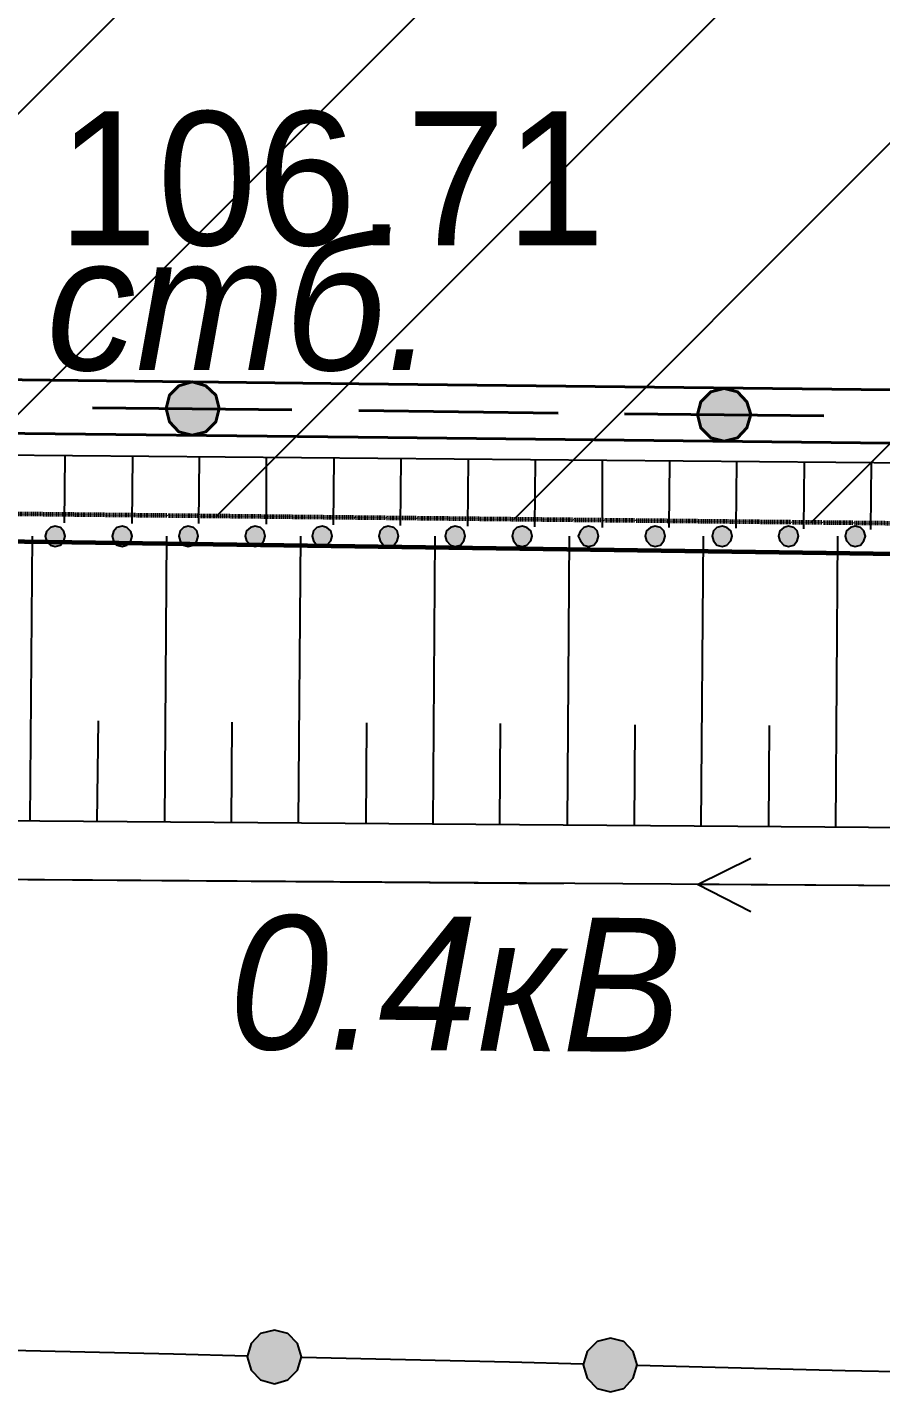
# Model space of a CAD drawing. Header units: millimetres. Extents: x 172667 to 1873135, y -274708 to 168495.
# Drawn here: x 1831713 to 1838091, y 1350 to 11543 of the extents above; entities that cross this region are included whole.
import ezdxf
from ezdxf.enums import TextEntityAlignment as Align

# ---------------------------------------------------------------- set-up
doc = ezdxf.new("R2010")
doc.units = ezdxf.units.MM
doc.linetypes.add('линия_сгиба', pattern=[1.25, 0.5, -0.25, 0, -0.25, 0, -0.25])
doc.layers.add('017 ОТВОД', color=7, linetype='13.Граница отвода', lineweight=70)
doc.layers.add('_ТОПО', color=253, linetype='Continuous')
doc.styles.add('8', font='', dxfattribs={"height": 0.000909972})
doc.styles.add('9', font='', dxfattribs={"height": 0.000909972})
doc.styles.add('F2', font='', dxfattribs={"height": 0.000909972})
doc.styles.get('8').set_extended_font_data('D431', italic=True)
doc.styles.get('9').set_extended_font_data('D431', italic=True)
doc.styles.get('F2').set_extended_font_data('D431')
doc.linetypes.add('13.Граница отвода', pattern='A,20,[14,SHAPES,S=0.01,R=0,X=0,Y=0],-2.5', length=22.5)

msp = doc.modelspace()

# ---------------------------------------------------------------- hatches: boundary and pattern name
h = msp.add_hatch()
h.set_pattern_fill('ANSI31', color=30, scale=500)
h.paths.add_polyline_path([(1815477.8, 83886.2), (1850035.1, 83412.2), (1849138.2, 7719.4), (1815477.8, 8078.9)])
at = {"layer": '_ТОПО', "linetype": 'ByBlock', "lineweight": 40}
for points in [[(1832946.2, 8495.1), (1833046.2, 8520.1), (1833121.2, 8595.1), (1833146.2, 8695.1), (1833121.2, 8795.1), (1833046.2, 8865.1), (1832946.2, 8895.1), (1832846.2, 8865.1), (1832776.2, 8795.1), (1832751.2, 8695.1), (1832776.2, 8595.1), (1832846.2, 8520.1)], [(1836921.2, 8450.1), (1837021.2, 8475.1), (1837091.2, 8550.1), (1837121.2, 8650.1), (1837091.2, 8745.1), (1837021.2, 8820.1), (1836921.2, 8845.1), (1836821.2, 8820.1), (1836746.2, 8745.1), (1836721.2, 8650.1), (1836746.2, 8550.1), (1836821.2, 8475.1)]]:
    msp.add_hatch(color=7, dxfattribs=at).paths.add_polyline_path(points)
at = {"layer": '_ТОПО', "linetype": 'ByBlock', "lineweight": -2}
for points in [[(1831921.2, 7665.1), (1831961.2, 7675.1), (1831986.2, 7705.1), (1831996.2, 7740.1), (1831986.2, 7775.1), (1831961.2, 7805.1), (1831921.2, 7815.1), (1831886.2, 7805.1), (1831856.2, 7775.1), (1831846.2, 7740.1), (1831856.2, 7705.1), (1831886.2, 7675.1)], [(1832421.2, 7665.1), (1832456.2, 7675.1), (1832486.2, 7705.1), (1832496.2, 7740.1), (1832486.2, 7775.1), (1832456.2, 7805.1), (1832421.2, 7815.1), (1832381.2, 7805.1), (1832356.2, 7775.1), (1832346.2, 7740.1), (1832356.2, 7705.1), (1832381.2, 7675.1)], [(1832916.2, 7665.1), (1832956.2, 7675.1), (1832981.2, 7705.1), (1832991.2, 7740.1), (1832981.2, 7780.1), (1832956.2, 7805.1), (1832916.2, 7815.1), (1832881.2, 7805.1), (1832856.2, 7780.1), (1832846.2, 7740.1), (1832856.2, 7705.1), (1832881.2, 7675.1)], [(1833416.2, 7665.1), (1833456.2, 7675.1), (1833481.2, 7705.1), (1833491.2, 7740.1), (1833481.2, 7780.1), (1833456.2, 7805.1), (1833416.2, 7815.1), (1833381.2, 7805.1), (1833351.2, 7780.1), (1833341.2, 7740.1), (1833351.2, 7705.1), (1833381.2, 7675.1)], [(1833916.2, 7665.1), (1833951.2, 7675.1), (1833981.2, 7705.1), (1833991.2, 7740.1), (1833981.2, 7780.1), (1833951.2, 7805.1), (1833916.2, 7815.1), (1833876.2, 7805.1), (1833851.2, 7780.1), (1833841.2, 7740.1), (1833851.2, 7705.1), (1833876.2, 7675.1)], [(1834411.2, 7665.1), (1834451.2, 7675.1), (1834476.2, 7705.1), (1834486.2, 7740.1), (1834476.2, 7780.1), (1834451.2, 7805.1), (1834411.2, 7815.1), (1834376.2, 7805.1), (1834351.2, 7780.1), (1834341.2, 7740.1), (1834351.2, 7705.1), (1834376.2, 7675.1)], [(1834911.2, 7665.1), (1834951.2, 7675.1), (1834976.2, 7705.1), (1834986.2, 7740.1), (1834976.2, 7780.1), (1834951.2, 7805.1), (1834911.2, 7815.1), (1834876.2, 7805.1), (1834846.2, 7780.1), (1834836.2, 7740.1), (1834846.2, 7705.1), (1834876.2, 7675.1)], [(1835411.2, 7665.1), (1835446.2, 7675.1), (1835476.2, 7705.1), (1835486.2, 7740.1), (1835476.2, 7780.1), (1835446.2, 7805.1), (1835411.2, 7815.1), (1835371.2, 7805.1), (1835346.2, 7780.1), (1835336.2, 7740.1), (1835346.2, 7705.1), (1835371.2, 7675.1)], [(1835906.2, 7665.1), (1835946.2, 7675.1), (1835971.2, 7705.1), (1835981.2, 7740.1), (1835971.2, 7780.1), (1835946.2, 7805.1), (1835906.2, 7815.1), (1835871.2, 7805.1), (1835846.2, 7780.1), (1835831.2, 7740.1), (1835846.2, 7705.1), (1835871.2, 7675.1)], [(1836406.2, 7665.1), (1836446.2, 7675.1), (1836471.2, 7705.1), (1836481.2, 7740.1), (1836471.2, 7780.1), (1836446.2, 7805.1), (1836406.2, 7815.1), (1836371.2, 7805.1), (1836341.2, 7780.1), (1836331.2, 7740.1), (1836341.2, 7705.1), (1836371.2, 7675.1)], [(1836906.2, 7665.1), (1836941.2, 7675.1), (1836971.2, 7705.1), (1836981.2, 7740.1), (1836971.2, 7780.1), (1836941.2, 7805.1), (1836906.2, 7815.1), (1836866.2, 7805.1), (1836841.2, 7780.1), (1836831.2, 7740.1), (1836841.2, 7705.1), (1836866.2, 7675.1)], [(1837401.2, 7665.1), (1837441.2, 7675.1), (1837466.2, 7705.1), (1837476.2, 7740.1), (1837466.2, 7780.1), (1837441.2, 7805.1), (1837401.2, 7815.1), (1837366.2, 7805.1), (1837336.2, 7780.1), (1837326.2, 7740.1), (1837336.2, 7705.1), (1837366.2, 7675.1)], [(1837901.2, 7665.1), (1837941.2, 7675.1), (1837966.2, 7705.1), (1837976.2, 7740.1), (1837966.2, 7780.1), (1837941.2, 7805.1), (1837901.2, 7815.1), (1837866.2, 7805.1), (1837836.2, 7780.1), (1837826.2, 7740.1), (1837836.2, 7705.1), (1837866.2, 7675.1)], [(1833561.2, 1410.1), (1833661.2, 1440.1), (1833731.2, 1510.1), (1833761.2, 1610.1), (1833731.2, 1710.1), (1833661.2, 1785.1), (1833561.2, 1810.1), (1833456.2, 1785.1), (1833386.2, 1710.1), (1833356.2, 1610.1), (1833386.2, 1510.1), (1833456.2, 1440.1)], [(1836071.2, 1350.1), (1836171.2, 1375.1), (1836241.2, 1450.1), (1836271.2, 1550.1), (1836241.2, 1650.1), (1836171.2, 1725.1), (1836071.2, 1750.1), (1835971.2, 1725.1), (1835896.2, 1650.1), (1835866.2, 1550.1), (1835896.2, 1450.1), (1835971.2, 1375.1)]]:
    msp.add_hatch(color=8, dxfattribs=at).paths.add_polyline_path(points)

# ---------------------------------------------------------------- linework, layer by layer
at = {"layer": '017 ОТВОД', "color": 1, "linetype": '13.Граница отвода', "lineweight": 60, "elevation": -103056.2}
msp.add_lwpolyline([(1769145.1, 8582.2), (1770045.1, 84542.2), (1850035.1, 83412.2), (1849135.1, 7452.2)], close=True, dxfattribs=at)
at = {"layer": '017 ОТВОД', "color": 30, "linetype": 'линия_сгиба', "lineweight": 60, "ltscale": 5, "elevation": 3738.5}
msp.add_lwpolyline([(1815477.8, 83886.2), (1850035.1, 83412.2), (1849138.2, 7719.4), (1815477.8, 8078.9)], close=True, dxfattribs=at)
at = {"layer": '_ТОПО', "color": 7, "linetype": 'ByBlock', "lineweight": 40}
for p, q in [((1830221.2, 8925.1, 106801.3), (1834191.2, 8880.1, 106801.1)), ((1834191.2, 8880.1, 106801.1), (1838166.2, 8835.1, 106800.8)), ((1832201.2, 8700.1, 106801.2), (1833691.2, 8685.1, 106801.1)), ((1832201.2, 8700.1, 106801.2), (1833691.2, 8685.1, 106801.1)), ((1834191.2, 8680.1, 106801.1), (1835681.2, 8660.1, 106801)), ((1834191.2, 8680.1, 106801.1), (1835681.2, 8660.1, 106801)), ((1836176.2, 8655.1, 106800.9), (1837666.2, 8640.1, 106800.8)), ((1836176.2, 8655.1, 106800.9), (1837666.2, 8640.1, 106800.8)), ((1830216.2, 8525.1, 106801.3), (1834186.2, 8480.1, 106801.1)), ((1834186.2, 8480.1, 106801.1), (1838161.2, 8435.1, 106800.8))]:
    msp.add_line(p, q, dxfattribs=at)
at = {"layer": '_ТОПО', "color": 8, "linetype": 'ByBlock', "lineweight": -2}
for p, q in [((1841535.8, 8259.8, 106257.3), (1815931.3, 8478.3, 106817.4)), ((1831991.2, 7840.1, 106466.1), (1831996.2, 8340.1, 106466)), ((1832496.2, 7835.1, 106455.1), (1832501.2, 8335.1, 106454.9)), ((1832996.2, 7835.1, 106444.1), (1833001.2, 8330.1, 106444)), ((1833501.2, 7830.1, 106433.1), (1833501.2, 8330.1, 106433)), ((1834001.2, 7825.1, 106422.2), (1834006.2, 8325.1, 106422)), ((1834501.2, 7820.1, 106411.3), (1834506.2, 8320.1, 106411)), ((1835006.2, 7815.1, 106400.3), (1835011.2, 8315.1, 106400)), ((1835506.2, 7810.1, 106389.4), (1835511.2, 8310.1, 106389.1)), ((1836011.2, 7805.1, 106378.4), (1836011.2, 8305.1, 106378.1)), ((1836511.2, 7805.1, 106367.5), (1836516.2, 8300.1, 106367.1)), ((1837011.2, 7800.1, 106356.6), (1837016.2, 8300.1, 106356.1)), ((1837516.2, 7795.1, 106345.7), (1837521.2, 8295.1, 106345.1)), ((1838016.2, 7790.1, 106334.8), (1838021.2, 8290.1, 106334.2)), ((1831735.2, 5615.8, 106842.5), (1831751.7, 7740.1, 106842.5)), ((1832740.2, 5605.8, 106842.5), (1832754.9, 7740.2, 106842.5)), ((1833740.2, 5600.8, 106842.5), (1833756.8, 7740.3, 106842.5)), ((1834745.2, 5590.8, 106842.5), (1834761.9, 7740.4, 106842.5)), ((1835750.2, 5585.8, 106842.5), (1835765.1, 7740.5, 106842.5)), ((1836750.2, 5575.8, 106842.5), (1836767, 7740.6, 106842.5)), ((1837755.2, 5570.8, 106842.5), (1837770.2, 7740.7, 106842.5)), ((1832235.2, 5610.8, 106842.5), (1832245.2, 6360.8, 106842.5)), ((1833240.2, 5600.8, 106842.5), (1833245.2, 6350.8, 106842.5)), ((1834245.2, 5595.8, 106842.5), (1834250.2, 6345.8, 106842.5)), ((1835245.2, 5590.8, 106842.5), (1835250.2, 6340.8, 106842.5)), ((1836250.2, 5580.8, 106842.5), (1836255.2, 6330.8, 106842.5)), ((1837255.2, 5575.8, 106842.5), (1837260.2, 6325.8, 106842.5)), ((1835721.2, 5145.1, 106972), (1831716.2, 5175.1, 106972)), ((1840726.2, 5110.1, 106972), (1836721.2, 5140.1, 106972)), ((1832806.2, 1630.1, 107101.5), (1831251.2, 1665.1, 107101.5)), ((1833356.2, 1615.1, 107101.5), (1832806.2, 1630.1, 107101.5)), ((1835316.2, 1570.1, 107101.5), (1833761.2, 1605.1, 107101.5)), ((1835866.2, 1555.1, 107101.5), (1835316.2, 1570.1, 107101.5)), ((1837826.2, 1505.1, 107101.5), (1836271.2, 1545.1, 107101.5)), ((1838376.2, 1495.1, 107101.5), (1837826.2, 1505.1, 107101.5))]:
    msp.add_line(p, q, dxfattribs=at)
at = {"layer": '_ТОПО', "color": 7, "linetype": 'ByBlock', "lineweight": 40, "flags": 128}
for points, elevation in [([(1832946.2, 8495.1), (1833046.2, 8520.1), (1833121.2, 8595.1), (1833146.2, 8695.1), (1833121.2, 8795.1), (1833046.2, 8865.1), (1832946.2, 8895.1), (1832846.2, 8865.1), (1832776.2, 8795.1), (1832751.2, 8695.1), (1832776.2, 8595.1), (1832846.2, 8520.1), (1832946.2, 8495.1)], 106801.2), ([(1832946.2, 8495.1), (1833046.2, 8520.1), (1833121.2, 8595.1), (1833146.2, 8695.1), (1833121.2, 8795.1), (1833046.2, 8865.1), (1832946.2, 8895.1), (1832846.2, 8865.1), (1832776.2, 8795.1), (1832751.2, 8695.1), (1832776.2, 8595.1), (1832846.2, 8520.1), (1832946.2, 8495.1)], 107296.5), ([(1836921.2, 8450.1), (1837021.2, 8475.1), (1837091.2, 8550.1), (1837121.2, 8650.1), (1837091.2, 8745.1), (1837021.2, 8820.1), (1836921.2, 8845.1), (1836821.2, 8820.1), (1836746.2, 8745.1), (1836721.2, 8650.1), (1836746.2, 8550.1), (1836821.2, 8475.1), (1836921.2, 8450.1)], 106800.9), ([(1836921.2, 8450.1), (1837021.2, 8475.1), (1837091.2, 8550.1), (1837121.2, 8650.1), (1837091.2, 8745.1), (1837021.2, 8820.1), (1836921.2, 8845.1), (1836821.2, 8820.1), (1836746.2, 8745.1), (1836721.2, 8650.1), (1836746.2, 8550.1), (1836821.2, 8475.1), (1836921.2, 8450.1)], 107296.5)]:
    msp.add_lwpolyline(points, close=True, dxfattribs=dict(at, elevation=elevation))
at = {"layer": '_ТОПО', "color": 8, "linetype": 'ByBlock', "lineweight": -2, "flags": 128}
for points, elevation in [([(1831921.2, 7665.1), (1831961.2, 7675.1), (1831986.2, 7705.1), (1831996.2, 7740.1), (1831986.2, 7775.1), (1831961.2, 7805.1), (1831921.2, 7815.1), (1831886.2, 7805.1), (1831856.2, 7775.1), (1831846.2, 7740.1), (1831856.2, 7705.1), (1831886.2, 7675.1), (1831921.2, 7665.1)], 105296), ([(1831921.2, 7665.1), (1831961.2, 7675.1), (1831986.2, 7705.1), (1831996.2, 7740.1), (1831986.2, 7775.1), (1831961.2, 7805.1), (1831921.2, 7815.1), (1831886.2, 7805.1), (1831856.2, 7775.1), (1831846.2, 7740.1), (1831856.2, 7705.1), (1831886.2, 7675.1), (1831921.2, 7665.1)], 105296), ([(1832421.2, 7665.1), (1832456.2, 7675.1), (1832486.2, 7705.1), (1832496.2, 7740.1), (1832486.2, 7775.1), (1832456.2, 7805.1), (1832421.2, 7815.1), (1832381.2, 7805.1), (1832356.2, 7775.1), (1832346.2, 7740.1), (1832356.2, 7705.1), (1832381.2, 7675.1), (1832421.2, 7665.1)], 105296), ([(1832421.2, 7665.1), (1832456.2, 7675.1), (1832486.2, 7705.1), (1832496.2, 7740.1), (1832486.2, 7775.1), (1832456.2, 7805.1), (1832421.2, 7815.1), (1832381.2, 7805.1), (1832356.2, 7775.1), (1832346.2, 7740.1), (1832356.2, 7705.1), (1832381.2, 7675.1), (1832421.2, 7665.1)], 105296), ([(1832916.2, 7665.1), (1832956.2, 7675.1), (1832981.2, 7705.1), (1832991.2, 7740.1), (1832981.2, 7780.1), (1832956.2, 7805.1), (1832916.2, 7815.1), (1832881.2, 7805.1), (1832856.2, 7780.1), (1832846.2, 7740.1), (1832856.2, 7705.1), (1832881.2, 7675.1), (1832916.2, 7665.1)], 105296), ([(1832916.2, 7665.1), (1832956.2, 7675.1), (1832981.2, 7705.1), (1832991.2, 7740.1), (1832981.2, 7780.1), (1832956.2, 7805.1), (1832916.2, 7815.1), (1832881.2, 7805.1), (1832856.2, 7780.1), (1832846.2, 7740.1), (1832856.2, 7705.1), (1832881.2, 7675.1), (1832916.2, 7665.1)], 105296), ([(1833416.2, 7665.1), (1833456.2, 7675.1), (1833481.2, 7705.1), (1833491.2, 7740.1), (1833481.2, 7780.1), (1833456.2, 7805.1), (1833416.2, 7815.1), (1833381.2, 7805.1), (1833351.2, 7780.1), (1833341.2, 7740.1), (1833351.2, 7705.1), (1833381.2, 7675.1), (1833416.2, 7665.1)], 105296), ([(1833416.2, 7665.1), (1833456.2, 7675.1), (1833481.2, 7705.1), (1833491.2, 7740.1), (1833481.2, 7780.1), (1833456.2, 7805.1), (1833416.2, 7815.1), (1833381.2, 7805.1), (1833351.2, 7780.1), (1833341.2, 7740.1), (1833351.2, 7705.1), (1833381.2, 7675.1), (1833416.2, 7665.1)], 105296), ([(1833916.2, 7665.1), (1833951.2, 7675.1), (1833981.2, 7705.1), (1833991.2, 7740.1), (1833981.2, 7780.1), (1833951.2, 7805.1), (1833916.2, 7815.1), (1833876.2, 7805.1), (1833851.2, 7780.1), (1833841.2, 7740.1), (1833851.2, 7705.1), (1833876.2, 7675.1), (1833916.2, 7665.1)], 105296), ([(1833916.2, 7665.1), (1833951.2, 7675.1), (1833981.2, 7705.1), (1833991.2, 7740.1), (1833981.2, 7780.1), (1833951.2, 7805.1), (1833916.2, 7815.1), (1833876.2, 7805.1), (1833851.2, 7780.1), (1833841.2, 7740.1), (1833851.2, 7705.1), (1833876.2, 7675.1), (1833916.2, 7665.1)], 105296), ([(1834411.2, 7665.1), (1834451.2, 7675.1), (1834476.2, 7705.1), (1834486.2, 7740.1), (1834476.2, 7780.1), (1834451.2, 7805.1), (1834411.2, 7815.1), (1834376.2, 7805.1), (1834351.2, 7780.1), (1834341.2, 7740.1), (1834351.2, 7705.1), (1834376.2, 7675.1), (1834411.2, 7665.1)], 105296), ([(1834411.2, 7665.1), (1834451.2, 7675.1), (1834476.2, 7705.1), (1834486.2, 7740.1), (1834476.2, 7780.1), (1834451.2, 7805.1), (1834411.2, 7815.1), (1834376.2, 7805.1), (1834351.2, 7780.1), (1834341.2, 7740.1), (1834351.2, 7705.1), (1834376.2, 7675.1), (1834411.2, 7665.1)], 105296), ([(1834911.2, 7665.1), (1834951.2, 7675.1), (1834976.2, 7705.1), (1834986.2, 7740.1), (1834976.2, 7780.1), (1834951.2, 7805.1), (1834911.2, 7815.1), (1834876.2, 7805.1), (1834846.2, 7780.1), (1834836.2, 7740.1), (1834846.2, 7705.1), (1834876.2, 7675.1), (1834911.2, 7665.1)], 105296), ([(1834911.2, 7665.1), (1834951.2, 7675.1), (1834976.2, 7705.1), (1834986.2, 7740.1), (1834976.2, 7780.1), (1834951.2, 7805.1), (1834911.2, 7815.1), (1834876.2, 7805.1), (1834846.2, 7780.1), (1834836.2, 7740.1), (1834846.2, 7705.1), (1834876.2, 7675.1), (1834911.2, 7665.1)], 105296), ([(1835411.2, 7665.1), (1835446.2, 7675.1), (1835476.2, 7705.1), (1835486.2, 7740.1), (1835476.2, 7780.1), (1835446.2, 7805.1), (1835411.2, 7815.1), (1835371.2, 7805.1), (1835346.2, 7780.1), (1835336.2, 7740.1), (1835346.2, 7705.1), (1835371.2, 7675.1), (1835411.2, 7665.1)], 105296), ([(1835411.2, 7665.1), (1835446.2, 7675.1), (1835476.2, 7705.1), (1835486.2, 7740.1), (1835476.2, 7780.1), (1835446.2, 7805.1), (1835411.2, 7815.1), (1835371.2, 7805.1), (1835346.2, 7780.1), (1835336.2, 7740.1), (1835346.2, 7705.1), (1835371.2, 7675.1), (1835411.2, 7665.1)], 105296), ([(1835906.2, 7665.1), (1835946.2, 7675.1), (1835971.2, 7705.1), (1835981.2, 7740.1), (1835971.2, 7780.1), (1835946.2, 7805.1), (1835906.2, 7815.1), (1835871.2, 7805.1), (1835846.2, 7780.1), (1835831.2, 7740.1), (1835846.2, 7705.1), (1835871.2, 7675.1), (1835906.2, 7665.1)], 105296), ([(1835906.2, 7665.1), (1835946.2, 7675.1), (1835971.2, 7705.1), (1835981.2, 7740.1), (1835971.2, 7780.1), (1835946.2, 7805.1), (1835906.2, 7815.1), (1835871.2, 7805.1), (1835846.2, 7780.1), (1835831.2, 7740.1), (1835846.2, 7705.1), (1835871.2, 7675.1), (1835906.2, 7665.1)], 105296), ([(1836406.2, 7665.1), (1836446.2, 7675.1), (1836471.2, 7705.1), (1836481.2, 7740.1), (1836471.2, 7780.1), (1836446.2, 7805.1), (1836406.2, 7815.1), (1836371.2, 7805.1), (1836341.2, 7780.1), (1836331.2, 7740.1), (1836341.2, 7705.1), (1836371.2, 7675.1), (1836406.2, 7665.1)], 105296), ([(1836406.2, 7665.1), (1836446.2, 7675.1), (1836471.2, 7705.1), (1836481.2, 7740.1), (1836471.2, 7780.1), (1836446.2, 7805.1), (1836406.2, 7815.1), (1836371.2, 7805.1), (1836341.2, 7780.1), (1836331.2, 7740.1), (1836341.2, 7705.1), (1836371.2, 7675.1), (1836406.2, 7665.1)], 105296), ([(1836906.2, 7665.1), (1836941.2, 7675.1), (1836971.2, 7705.1), (1836981.2, 7740.1), (1836971.2, 7780.1), (1836941.2, 7805.1), (1836906.2, 7815.1), (1836866.2, 7805.1), (1836841.2, 7780.1), (1836831.2, 7740.1), (1836841.2, 7705.1), (1836866.2, 7675.1), (1836906.2, 7665.1)], 105296), ([(1836906.2, 7665.1), (1836941.2, 7675.1), (1836971.2, 7705.1), (1836981.2, 7740.1), (1836971.2, 7780.1), (1836941.2, 7805.1), (1836906.2, 7815.1), (1836866.2, 7805.1), (1836841.2, 7780.1), (1836831.2, 7740.1), (1836841.2, 7705.1), (1836866.2, 7675.1), (1836906.2, 7665.1)], 105296), ([(1837401.2, 7665.1), (1837441.2, 7675.1), (1837466.2, 7705.1), (1837476.2, 7740.1), (1837466.2, 7780.1), (1837441.2, 7805.1), (1837401.2, 7815.1), (1837366.2, 7805.1), (1837336.2, 7780.1), (1837326.2, 7740.1), (1837336.2, 7705.1), (1837366.2, 7675.1), (1837401.2, 7665.1)], 105296), ([(1837401.2, 7665.1), (1837441.2, 7675.1), (1837466.2, 7705.1), (1837476.2, 7740.1), (1837466.2, 7780.1), (1837441.2, 7805.1), (1837401.2, 7815.1), (1837366.2, 7805.1), (1837336.2, 7780.1), (1837326.2, 7740.1), (1837336.2, 7705.1), (1837366.2, 7675.1), (1837401.2, 7665.1)], 105296), ([(1837901.2, 7665.1), (1837941.2, 7675.1), (1837966.2, 7705.1), (1837976.2, 7740.1), (1837966.2, 7780.1), (1837941.2, 7805.1), (1837901.2, 7815.1), (1837866.2, 7805.1), (1837836.2, 7780.1), (1837826.2, 7740.1), (1837836.2, 7705.1), (1837866.2, 7675.1), (1837901.2, 7665.1)], 105296), ([(1837901.2, 7665.1), (1837941.2, 7675.1), (1837966.2, 7705.1), (1837976.2, 7740.1), (1837966.2, 7780.1), (1837941.2, 7805.1), (1837901.2, 7815.1), (1837866.2, 7805.1), (1837836.2, 7780.1), (1837826.2, 7740.1), (1837836.2, 7705.1), (1837866.2, 7675.1), (1837901.2, 7665.1)], 105296), ([(1833561.2, 1410.1), (1833661.2, 1440.1), (1833731.2, 1510.1), (1833761.2, 1610.1), (1833731.2, 1710.1), (1833661.2, 1785.1), (1833561.2, 1810.1), (1833456.2, 1785.1), (1833386.2, 1710.1), (1833356.2, 1610.1), (1833386.2, 1510.1), (1833456.2, 1440.1), (1833561.2, 1410.1)], 107101.5), ([(1833561.2, 1410.1), (1833661.2, 1440.1), (1833731.2, 1510.1), (1833761.2, 1610.1), (1833731.2, 1710.1), (1833661.2, 1785.1), (1833561.2, 1810.1), (1833456.2, 1785.1), (1833386.2, 1710.1), (1833356.2, 1610.1), (1833386.2, 1510.1), (1833456.2, 1440.1), (1833561.2, 1410.1)], 107101.5), ([(1836071.2, 1350.1), (1836171.2, 1375.1), (1836241.2, 1450.1), (1836271.2, 1550.1), (1836241.2, 1650.1), (1836171.2, 1725.1), (1836071.2, 1750.1), (1835971.2, 1725.1), (1835896.2, 1650.1), (1835866.2, 1550.1), (1835896.2, 1450.1), (1835971.2, 1375.1), (1836071.2, 1350.1)], 107101.5), ([(1836071.2, 1350.1), (1836171.2, 1375.1), (1836241.2, 1450.1), (1836271.2, 1550.1), (1836241.2, 1650.1), (1836171.2, 1725.1), (1836071.2, 1750.1), (1835971.2, 1725.1), (1835896.2, 1650.1), (1835866.2, 1550.1), (1835896.2, 1450.1), (1835971.2, 1375.1), (1836071.2, 1350.1)], 107101.5)]:
    msp.add_lwpolyline(points, close=True, dxfattribs=dict(at, elevation=elevation))
for points, elevation in [([(1715488.5, 4964.9), (1716889.2, 4311.4), (1718075.3, 4040.9), (1719128.2, 3980.1), (1720378.1, 4466.1), (1721800, 5018.9), (1722445, 5310.2), (1724317.8, 5934.5), (1727344.2, 6604.1), (1742887.2, 6806.1), (1751503.7, 6735.6), (1781375.2, 5815.1), (1811860.2, 5760.1), (1841019.2, 5546.1), (1855790.2, 4737.1)], 106842.5), ([(1841019.2, 5546.1), (1840667.1, 5112.5), (1812170.2, 5310.2), (1811860.2, 5760.1), (1811376.1, 5426.6), (1781498.8, 5351.8), (1781375.2, 5815.1), (1781041.1, 5372.6), (1751356.2, 5695.1), (1722027.2, 4922.1)], 106972), ([(1837121.2, 4935.1), (1836721.2, 5140.1), (1837121.2, 5335.1)], 106972)]:
    msp.add_lwpolyline(points, dxfattribs=dict(at, elevation=elevation))

# ---------------------------------------------------------------- texts
at = {"layer": '_ТОПО', "color": 8, "linetype": 'ByBlock', "lineweight": -2, "style": 'F2'}
msp.add_text('106.71', height=1000, dxfattribs=at).set_placement((1831941.2, 10414.1, 106710), align=Align.MIDDLE_LEFT)
at = {"layer": '_ТОПО', "color": 8, "linetype": 'ByBlock', "lineweight": -2, "style": '8'}
msp.add_text('стб.', height=1000, dxfattribs=at).set_placement((1833309.4, 9481.8, 98676.5), align=Align.MIDDLE_CENTER)
at = {"layer": '_ТОПО', "color": 8, "linetype": 'ByBlock', "lineweight": -2, "style": '9'}
msp.add_text('0.4кВ', height=1000, rotation=359.6, dxfattribs=at).set_placement((1834913.2, 4398.6, 107012), align=Align.MIDDLE_CENTER)

doc.saveas('drawing.dxf')
